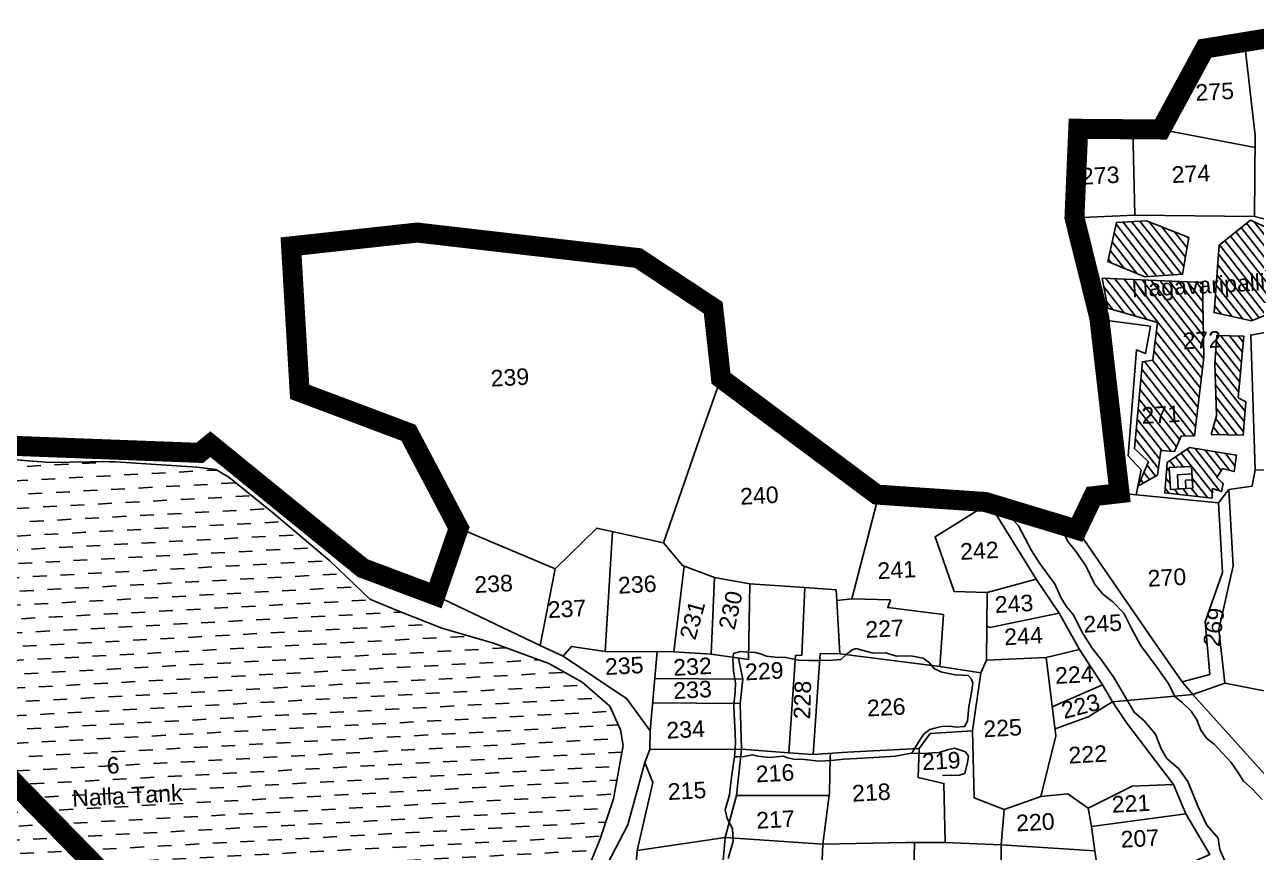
# Model space of a CAD drawing. Header units: inches. Extents: x 333501 to 344855, y 1583704 to 1591724.
# Drawn here: x 338142 to 339032, y 1587197 to 1587795 of the extents above; entities that cross this region are included whole.
import ezdxf

# ---------------------------------------------------------------- set-up
doc = ezdxf.new("R2010")
doc.units = ezdxf.units.IN
doc.header["$MEASUREMENT"] = 0
doc.linetypes.add('ACAD_ISO03W100', pattern=[30, 12, -18])
doc.linetypes.add('BORDER', pattern=[1.75, 0.5, -0.25, 0.5, -0.25, 0, -0.25])
for name, color, linetype in [('BLOCK', 7, 'Continuous'), ('NALA', 4, 'Continuous'), ('SQUAREWELL', 5, 'Continuous'), ('SURVEY_BND', 7, 'Continuous'), ('SURVEY_NO', 7, 'Continuous'), ('VILLAGE_AREA', 1, 'Continuous'), ('WATER_BODY', 4, 'Continuous')]:
    doc.layers.add(name, color=color, linetype=linetype)
doc.layers.add('VILL_BOUNDARY', color=6, linetype='BORDER', lineweight=30)
doc.styles.get("Standard").update_dxf_attribs({"font": 'arial.ttf'})

msp = doc.modelspace()

# ---------------------------------------------------------------- hatches: boundary and pattern name
at = {"layer": 'VILLAGE_AREA'}
h = msp.add_hatch(dxfattribs=at)
h.set_pattern_fill('ANSI31', color=256, scale=39.838092, angle=83.0716, style=0)
h.set_pattern_definition([(128.0716, (336183.179, 1589066.1735), (-3.9202714, -3.0707485), [])])
h.paths.add_polyline_path([(338982.84, 1587640.98), (338952.35, 1587653.17), (338930.61, 1587651.89), (338924.44, 1587623.75), (338951.03, 1587612.64), (338978.39, 1587614.56)])
h.paths.add_polyline_path([(339052.69, 1587642.06), (339027.34, 1587653.61), (339004.72, 1587635.52), (339001.18, 1587586.85), (339028.29, 1587580.84), (339056.93, 1587592.47), (339065.27, 1587629.59)])
h.paths.add_polyline_path([(339095.06, 1587611.61), (339068.6, 1587607.93), (339060.39, 1587589.7), (339061.44, 1587582.73), (339061.4, 1587581.48), (339100.68, 1587589.36)])
h.paths.add_polyline_path([(339022.58, 1587569.83), (339003.15, 1587570.4), (339001.71, 1587550.03), (339002.8, 1587512.4), (338999.06, 1587498.74), (339022.09, 1587498.34), (339024.08, 1587522.41), (339018.66, 1587525.4)])
h.paths.add_polyline_path([(338993.83, 1587554.44), (338993.03, 1587595.21), (338993, 1587608.59), (338920.35, 1587611.61), (338924.27, 1587590.14), (338960.16, 1587579.62), (338957, 1587552.47), (338949.44, 1587551.37), (338943.55, 1587488.66), (338953.76, 1587479.06), (338946.13, 1587461.58), (338960.28, 1587469.5), (338962.56, 1587487.39), (338972.53, 1587486.54), (338977.48, 1587497.64), (338986.93, 1587497.92)])
h.paths.add_polyline_path([(339017.23, 1587483.94), (338983.31, 1587489.36), (338967.22, 1587478.65), (338965.5, 1587456.7), (338999.76, 1587452.89), (339000.11, 1587459.86), (339006.47, 1587457.59), (339007.76, 1587463.31), (339003.03, 1587467.69), (339007.17, 1587474.28), (339015.69, 1587472.13)])
h.paths.add_polyline_path([(338984.89, 1587475.82), (338985.73, 1587460.13), (338980.71, 1587459.86), (338975.26, 1587459.57), (338969.58, 1587459.26), (338968.74, 1587474.96)], flags=16)
h.paths.add_polyline_path([(338938.12, 1587589.84), (339042.27, 1587595.43), (339040.98, 1587619.49), (338936.83, 1587613.9)], flags=9)
h.paths.add_polyline_path([(338975.92, 1587556.85), (339008.42, 1587558.59), (339007.45, 1587576.82), (338974.94, 1587575.07)], flags=9)
h.paths.add_polyline_path([(338946.21, 1587503.05), (338978.72, 1587504.8), (338977.74, 1587523.02), (338945.24, 1587521.28)], flags=24)
at = {"layer": 'WATER_BODY'}
h = msp.add_hatch(dxfattribs=at)
h.set_pattern_fill('DASH', color=256, scale=79.676184, angle=3.0716, style=0)
h.set_pattern_definition([(3.0716, (336183.179, 1589066.173), (9.411546, 10.478884), [9.95952, -9.95952])])
h.paths.add_polyline_path([(338574.32, 1587274.27), (338572.38, 1587285.65), (338564.62, 1587302.68), (338544.66, 1587320.16), (338520.52, 1587333.44), (338480.7, 1587348.18), (338443.2, 1587358.98), (338412.25, 1587371.23), (338391.21, 1587380.04), (338362.26, 1587407.6), (338320.8, 1587442.69), (338289.46, 1587468.09), (338280.1, 1587473.55), (338266.31, 1587475.24), (338247.89, 1587476.46), (338203.96, 1587479.4), (338160, 1587478.59), (338126.35, 1587481.19), (338118.76, 1587482.55), (338112.31, 1587483.31), (338102.84, 1587482.58), (338089.2, 1587477.21), (338074.46, 1587471.78), (338059.86, 1587467.69), (338043.92, 1587468.16), (338031.24, 1587477.86), (338012.43, 1587490.54), (338003.24, 1587501.09), (337994.19, 1587509), (337988.21, 1587513.31), (337981.13, 1587517.57), (337979.16, 1587517.24), (337974.72, 1587513.47), (337970.17, 1587507.49), (337966.14, 1587500.2), (337960.14, 1587488.4), (337950.41, 1587471.97), (337939.04, 1587450.84), (337927.65, 1587431.31), (337915.29, 1587409.11), (337908.01, 1587403.19), (337903.8, 1587401.95), (337855.57, 1587218.39), (337861.16, 1587212.09), (337871.68, 1587203.95), (337883.08, 1587200.28), (337895.69, 1587197.09), (337914.04, 1587197.8), (337937.65, 1587195.75), (337970.82, 1587197.35), (337985.33, 1587194.82), (338003.53, 1587190.68), (338018.91, 1587184.74), (338037.68, 1587173.63), (338049.53, 1587166.54), (338062.83, 1587158.27), (338080.22, 1587145.95), (338092.48, 1587139.15), (338105.88, 1587134.07), (338121.74, 1587129.67), (338134.07, 1587128.46), (338140.69, 1587126.06), (338147.92, 1587122.85), (338153.89, 1587117.24), (338164.64, 1587112.57), (338174.48, 1587109.5), (338184.98, 1587107.17), (338194.15, 1587103.65), (338207, 1587098.68), (338227.79, 1587088.24), (338237.74, 1587083.11), (338240.83, 1587080.03), (338245.84, 1587094.6), (338361.81, 1587048.61), (338438.71, 1587014.13), (338454, 1586991.27), (338460.09, 1586991.6), (338465.74, 1586991.9), (338472.63, 1586992.27), (338481.25, 1586993.97), (338489.6, 1586995.53), (338502.66, 1586995.56), (338508.73, 1586995.88), (338520.28, 1586994.43), (338527.95, 1586995.81), (338540.03, 1586997.42), (338536.39, 1587029.52), (338534.01, 1587069.58), (338528.76, 1587109.85), (338531.52, 1587136.72), (338544.15, 1587173.75), (338557.62, 1587206.93), (338567.34, 1587235.94)])
h.paths.add_polyline_path([(338476.37, 1587078.47), (338482.1, 1587079.07), (338487.73, 1587069.32), (338487.2, 1587060.88), (338471.62, 1587061.7), (338472.92, 1587069.1), (338470.47, 1587069.06)], flags=16)
h.paths.add_polyline_path([(338245.84, 1587094.6), (338240.83, 1587080.03), (338246.8, 1587074.07), (338251.19, 1587066.99), (338256.48, 1587053.33), (338262.61, 1587044.68), (338270.55, 1587036.17), (338286.14, 1587023.89), (338305.56, 1587009.74), (338320.07, 1587002.09), (338332.33, 1586997.78), (338343.43, 1586996.38), (338351.98, 1586994.08), (338363.78, 1586993.33), (338370.83, 1586993.3), (338376.62, 1586993.61), (338385.45, 1586993.94), (338391.03, 1586995.49), (338394.58, 1586996.37), (338408.07, 1586997.5), (338415.92, 1586997.93), (338418.91, 1586996.43), (338427.31, 1586994.39), (338434.76, 1586994.79), (338441.65, 1586992.54), (338447.54, 1586990.92), (338454, 1586991.27), (338438.71, 1587014.13), (338361.81, 1587048.61)], flags=17)
h.paths.add_polyline_path([(337903.8, 1587401.95), (337885.5, 1587396.55), (337860.3, 1587394.79), (337844.58, 1587393.94), (337831.94, 1587392.57), (337826.81, 1587390.23), (337816.08, 1587384.13), (337811.55, 1587383.47), (337797.12, 1587386.98), (337786.87, 1587388.08), (337780.64, 1587385.54), (337766.4, 1587380.49), (337753.92, 1587375.96), (337745.28, 1587372.18), (337737.33, 1587368.3), (337729.64, 1587364.85), (337724.83, 1587364.18), (337718.88, 1587364.41), (337704.15, 1587368.32), (337686.07, 1587372.87), (337669.55, 1587379.3), (337662.08, 1587382.08), (337656.91, 1587383.04), (337649.41, 1587378.5), (337637.63, 1587373.86), (337632.74, 1587374.84), (337627.07, 1587375.01), (337650.05, 1587355.19), (337725.88, 1587299.2), (337748.56, 1587274.25), (337757.12, 1587261.47), (337780.13, 1587254.64), (337815.52, 1587241.77), (337831.93, 1587236.34), (337841.38, 1587230.22), (337849.82, 1587224.87), (337855.57, 1587218.39)])
h.paths.add_polyline_path([(337650.05, 1587355.19), (337627.07, 1587375.01), (337606.72, 1587375.63), (337589.44, 1587378.29), (337588.61, 1587378.26), (337589.82, 1587329.74), (337599.82, 1587330.27), (337603.21, 1587328.94), (337605.45, 1587323.12), (337605.84, 1587315.96), (337605.36, 1587304.2), (337605.15, 1587295.21), (337609.44, 1587284.94), (337616.54, 1587281.46), (337627.87, 1587278.89), (337649.08, 1587277.82), (337674.08, 1587279.52), (337685.33, 1587275.99), (337698.87, 1587270.91), (337722.45, 1587266.93), (337749.37, 1587263.76), (337757.12, 1587261.47), (337748.56, 1587274.25), (337725.88, 1587299.2)])
h.paths.add_polyline_path([(338156.93, 1587218.47), (338242.25, 1587223.05), (338241.25, 1587241.69), (338155.93, 1587237.11)], flags=24)
h.paths.add_polyline_path([(338198.58, 1587250.46), (338213.45, 1587251.25), (338212.48, 1587269.43), (338197.61, 1587268.63)], flags=24)
h.paths.add_polyline_path([(338328.43, 1587001.85), (338352.11, 1587003.12), (338351.14, 1587021.3), (338327.46, 1587020.03)], flags=24)

# ---------------------------------------------------------------- linework, layer by layer
at = {"layer": 'BLOCK', "color": 1, "const_width": 15}
msp.add_lwpolyline([(337908.83, 1585419.8), (338022.45, 1585711.14, -0.145915), (338024.21, 1585713.39), (338095.34, 1585764.1, 0.297761), (338097.33, 1585769.2), (338034.61, 1586069.08, 0.074135), (338032.56, 1586074.61), (337940.92, 1586241.5, -0.350019), (337941.98, 1586247.65), (338081.76, 1586371.79, 0.007997), (338082.23, 1586372.22), (338378.8, 1586653.08, 0.17359), (338384.89, 1586665.1), (338404.25, 1586819.06, 0.146508), (338402.36, 1586830.37), (338262.41, 1587115.12, 0.079668), (338258.76, 1587120.29), (338129.89, 1587251.92, 0.290687), (338109.01, 1587256.82), (337844.8, 1587164.67, -0.125126), (337834.98, 1587163.82), (337495.8, 1587219.38, -0.095471), (337488.7, 1587221.99), (337309.66, 1587330.06, 0.000595)], format="xyb", dxfattribs=at)
at = {"layer": 'NALA'}
for points in [[(339010, 1587188.26), (339005.41, 1587199.21), (339004.18, 1587207.33), (338995.86, 1587216.88), (338989.75, 1587230.14), (338982.15, 1587248.25), (338975.66, 1587257.5), (338967.05, 1587265.03), (338962.87, 1587272), (338958.71, 1587282.56), (338950.59, 1587292.12), (338943.46, 1587298.33), (338935.07, 1587312.87), (338928.84, 1587323.47), (338919.99, 1587335.59), (338913.11, 1587344.61), (338905.67, 1587356.4), (338899.84, 1587368.08), (338894.27, 1587374.97), (338890.34, 1587381.15), (338886.24, 1587390.53), (338875.18, 1587405.68), (338869.27, 1587415.15), (338864.61, 1587423.69), (338859.92, 1587432.83), (338853.97, 1587439.31), (338850.58, 1587445.7)], [(339035.79, 1587235.46), (339028.74, 1587243.02), (339022.34, 1587248.58), (339018.71, 1587254.3), (339013.49, 1587261.95), (339001.09, 1587275.28), (338995.68, 1587279.6), (338991.49, 1587285.47), (338988.69, 1587292.89), (338984.47, 1587299.12), (338977.84, 1587305.59), (338973.02, 1587309.4), (338968.05, 1587319.28), (338959.86, 1587330.84), (338947.9, 1587346.75), (338941.13, 1587359.31), (338935.94, 1587369.92), (338927.93, 1587377.98), (338920.8, 1587383.5), (338914.86, 1587390.94), (338908.43, 1587404.06), (338901.4, 1587414.17), (338895.65, 1587421.43), (338892.76, 1587426.99), (338892.32, 1587433.09)], [(338650.08, 1587192.65), (338653.71, 1587205.22), (338653.22, 1587214.23), (338649.35, 1587221.56), (338647.96, 1587227.97), (338651.1, 1587238.68), (338651.9, 1587245.52), (338652.65, 1587253.2), (338654.74, 1587266.18), (338655.49, 1587276.11), (338655.1, 1587283.39), (338654.73, 1587292.41), (338654.46, 1587297.38), (338654.14, 1587303.38), (338655.12, 1587313.24), (338655.38, 1587319.28), (338653.97, 1587328.13), (338653.39, 1587336.79), (338653.88, 1587340.64), (338659.01, 1587342.3), (338663.57, 1587341.74), (338669.85, 1587341.38), (338674.08, 1587340.33), (338677.87, 1587338.91), (338684.17, 1587338.21), (338691.73, 1587337.92), (338701.01, 1587335.87), (338708.43, 1587335.8), (338717.37, 1587335.7), (338726.05, 1587336.05), (338731.61, 1587336.35), (338735.36, 1587339.91), (338738.14, 1587342.15), (338739.7, 1587343.39), (338742.66, 1587344.36), (338745.02, 1587343.67), (338754.87, 1587341.11), (338763.67, 1587341.35), (338771.81, 1587338.77), (338782, 1587339.09), (338791.03, 1587337.37), (338795.37, 1587334.24), (338799.21, 1587329.7), (338804.51, 1587327.28), (338814.01, 1587325.35), (338823.43, 1587324.82), (338825.77, 1587322.39), (338826.84, 1587319.67), (338826.22, 1587313.96), (338823.94, 1587302.36), (338822.98, 1587291.92), (338820.87, 1587287.98), (338814.86, 1587287.66), (338810.18, 1587288.33), (338804.17, 1587288.01), (338799.47, 1587286.95), (338795.82, 1587285.82), (338791.91, 1587282.95), (338789.64, 1587279.81), (338783.63, 1587270.08), (338782.43, 1587268.74), (338771.07, 1587266.56), (338751.5, 1587265.51), (338743.18, 1587265.06), (338733.7, 1587264.41), (338724.53, 1587263.47), (338715.77, 1587263), (338705.16, 1587264.19), (338697.53, 1587264.51), (338693.09, 1587265.44), (338690.1, 1587266.6), (338679.97, 1587265.77), (338671.58, 1587266.64), (338667.73, 1587267.6), (338661.64, 1587266.4), (338656.53, 1587266.12), (338654.74, 1587266.18)], [(338805.05, 1587252.7), (338817.23, 1587253.01), (338820.97, 1587254.13), (338822.96, 1587262.05), (338823.63, 1587266.69), (338821.51, 1587269.79), (338813.65, 1587272.47), (338808.55, 1587271.16), (338802.44, 1587269.23), (338797.73, 1587268.97), (338791.19, 1587268.62), (338782.43, 1587268.74)]]:
    msp.add_lwpolyline(points, dxfattribs=at)
at = {"layer": 'SQUAREWELL'}
for points in [[(338968.74, 1587474.96), (338984.89, 1587475.82), (338985.73, 1587460.13), (338969.58, 1587459.26)], [(338974.71, 1587469.81), (338985.18, 1587470.38), (338985.73, 1587460.13), (338975.26, 1587459.57)], [(338980.38, 1587465.96), (338985.4, 1587466.23), (338985.73, 1587460.13), (338980.71, 1587459.86)]]:
    msp.add_lwpolyline(points, close=True, dxfattribs=at)
at = {"layer": 'SURVEY_BND'}
for points in [[(339069.8, 1587635.39), (339057.04, 1587649.78), (339030.41, 1587656.34), (339030.9, 1587714.65), (339023.06, 1587782.15)], [(339030.41, 1587656.34), (338943.82, 1587657.1), (338942.42, 1587719.21)], [(338962.76, 1587719.04), (339030.83, 1587706.11)], [(338943.82, 1587657.1), (338900.28, 1587655.36)], [(339004.25, 1587449.5), (339011.87, 1587459.2), (339028.6, 1587461.55), (339030.87, 1587473.29), (339027.69, 1587570.66), (339107.75, 1587585.37), (339098.09, 1587613.5)], [(338944.93, 1587455.28), (338948.37, 1587473.38), (338938.96, 1587483.49), (338945.04, 1587559.95), (338951.65, 1587557.39), (338955.13, 1587576.99), (338918.37, 1587581.86)], [(338455.47, 1587431.31), (338525.13, 1587401.94), (338555.15, 1587431.33), (338603.51, 1587420.58), (338631.54, 1587501.91), (338644.93, 1587539.39)], [(339008.84, 1587319.28), (339105.23, 1587300.5), (339127.77, 1587321.52), (339136.47, 1587422.2), (339106.95, 1587471.73), (339030.87, 1587473.29)], [(338603.51, 1587420.58), (338617.09, 1587404.24), (338640.17, 1587395.58), (338665.8, 1587391.01), (338705.61, 1587388.39), (338728.12, 1587386.63), (338728.72, 1587379.13), (338739.57, 1587380.31), (338758.89, 1587455.37)], [(338902.23, 1587430.1), (338956.32, 1587351.28), (338978.04, 1587320.22), (338998.09, 1587325.65), (338994.6, 1587363.5), (339007.22, 1587399.3), (339004.25, 1587449.5), (338932.87, 1587456.46)], [(338978.04, 1587320.22), (338985.78, 1587311.22), (339008.84, 1587319.28), (339004.56, 1587358.07), (339014.95, 1587403.97), (339011.87, 1587459.2)], [(338803.09, 1587331.46), (338832.65, 1587326.8), (338836.77, 1587335.91), (338837.16, 1587384.86), (338813.39, 1587385.44), (338799.57, 1587425.05), (338838.75, 1587449.28)], [(338837.16, 1587384.86), (338872.6, 1587394.34), (338838.75, 1587449.28)], [(338514.39, 1587346.41), (338530.92, 1587338.89), (338536.86, 1587345.92), (338561.16, 1587342.29), (338566.46, 1587428.82)], [(338438.69, 1587382.67), (338514.39, 1587346.41), (338525.13, 1587401.94)], [(338561.16, 1587342.29), (338610.98, 1587342.02), (338618.25, 1587403.81)], [(338610.98, 1587342.02), (338637.85, 1587340.16), (338640.17, 1587395.58)], [(338889.18, 1587369.82), (338872.6, 1587394.34)], [(338637.85, 1587340.16), (338664.82, 1587336.41), (338665.8, 1587391.01)], [(338659.78, 1587271.78), (338693.85, 1587269.16), (338698.86, 1587339.38), (338703.41, 1587339.63), (338705.61, 1587388.39)], [(338693.85, 1587269.16), (338711.58, 1587267.9), (338716.67, 1587340.66), (338730.69, 1587340.54), (338728.72, 1587379.13)], [(338739.57, 1587380.31), (338767.36, 1587379.39), (338765.4, 1587373.93), (338805.63, 1587369), (338803.09, 1587331.46), (338730.69, 1587340.54)], [(338836.77, 1587335.91), (338879.93, 1587337.89), (338903.81, 1587343.52), (338889.18, 1587369.82), (338839.1, 1587359.63), (338836.96, 1587360.39)], [(338530.92, 1587338.89), (338576.99, 1587308.11), (338593.87, 1587284.83), (338598.8, 1587342.08)], [(338884.29, 1587302.17), (338920.64, 1587318.09), (338903.81, 1587343.52)], [(338660.6, 1587322.29), (338657.61, 1587337.42)], [(338826.53, 1587284.83), (338827.76, 1587236.56), (338849.46, 1587228.14), (338876.04, 1587237.46), (338886.85, 1587281.23), (338879.93, 1587337.89)], [(338658.67, 1587304.7), (338660.6, 1587322.29), (338597.13, 1587322.69)], [(338711.58, 1587267.9), (338736.31, 1587269.48), (338787.99, 1587272.26), (338796.05, 1587282.96), (338826.53, 1587284.83), (338832.65, 1587326.8)], [(338886.23, 1587286.34), (338910.22, 1587295), (338927.68, 1587305.89), (338920.64, 1587318.09)], [(338593.87, 1587284.83), (338593.49, 1587271.4), (338659.78, 1587271.78), (338658.67, 1587304.7), (338595.61, 1587305.07)], [(338876.04, 1587237.46), (338895.52, 1587239.42), (338910.18, 1587229.13), (338941.86, 1587244.91), (338971.78, 1587246.16), (338938.19, 1587290.37), (338927.68, 1587305.89)], [(338927.68, 1587305.89), (338985.78, 1587311.22)], [(338985.78, 1587311.22), (339018.14, 1587275.29), (339067.51, 1587220.59), (339158.35, 1587154.83), (339195.1, 1587118.06), (339203.15, 1587152.77), (339297.41, 1587170.71), (339295.61, 1587215.53), (339228.17, 1587226.57), (339124.93, 1587224.6), (339084.4, 1587246.26), (339105.23, 1587300.5)], [(338647.88, 1587207.83), (338584.41, 1587198.65), (338595.75, 1587247.62), (338589.92, 1587262.14), (338593.49, 1587271.4)], [(338656.13, 1587238.16), (338659.78, 1587271.78)], [(338806.76, 1587204.38), (338778.78, 1587204.35), (338718.46, 1587203.22), (338723.42, 1587240.26), (338723.72, 1587265.91), (338723.95, 1587268.69)], [(338847.35, 1587202.53), (338806.76, 1587204.38), (338805.94, 1587247), (338787.41, 1587251.26), (338787.99, 1587272.26)], [(338584.41, 1587198.65), (338579.39, 1587136.01), (338542.44, 1587139), (338559.87, 1587182.83), (338577.68, 1587217.12), (338589.92, 1587262.14)], [(338971.78, 1587246.16), (338980.78, 1587225.03), (338912.48, 1587215.9), (338910.18, 1587229.13)], [(338718.46, 1587203.22), (338647.88, 1587207.83), (338656.13, 1587238.16), (338723.15, 1587238.25)], [(338912.48, 1587215.9), (338914.9, 1587198.38), (338847.35, 1587202.53), (338849.46, 1587228.14)], [(338916.15, 1587190.04), (338986, 1587190.27), (338998.07, 1587195.68), (338980.78, 1587225.03)], [(338579.39, 1587136.01), (338594.69, 1587132), (338642.65, 1587130.81), (338644.73, 1587171.98), (338647.88, 1587207.83)], [(338711.54, 1587129.88), (338783.06, 1587131.33), (338784.66, 1587204.36)], [(338716.73, 1587164.96), (338718.46, 1587203.22)], [(338783.06, 1587131.33), (338846.49, 1587133.93), (338847.35, 1587202.53)], [(338846.49, 1587133.93), (338877.15, 1587132.11), (338882.91, 1587139.74), (338915.47, 1587128.79), (338916.15, 1587190.04), (338914.9, 1587198.38)]]:
    msp.add_lwpolyline(points, dxfattribs=at)
at = {"layer": 'VILL_BOUNDARY', "color": 6, "linetype": 'ACAD_ISO03W100', "lineweight": -2, "ltscale": 3, "const_width": 14.45}
msp.add_lwpolyline([(338100.28, 1587491.93), (338268.3, 1587485.59), (338276.05, 1587491.85), (338386.03, 1587402.45), (338438.69, 1587382.67), (338455.47, 1587431.31), (338419.17, 1587500.13), (338340.55, 1587529.61), (338334.35, 1587634.7), (338425.47, 1587644.64), (338585.03, 1587626.24), (338639.33, 1587590.34), (338644.93, 1587539.39), (338757.48, 1587455.47), (338835.93, 1587450.13), (338902.23, 1587430.1), (338913.86, 1587454.31), (338932.87, 1587456.46), (338918.2, 1587583.3), (338900.28, 1587655.36), (338903.02, 1587719.54), (338962.76, 1587719.04), (338994.49, 1587777.48), (339055.8, 1587787.51)], dxfattribs=at)
at = {"layer": 'VILLAGE_AREA'}
for points in [[(338951.03, 1587612.64), (338978.39, 1587614.56), (338982.84, 1587640.98), (338952.35, 1587653.17), (338930.61, 1587651.89), (338924.44, 1587623.75), (338951.03, 1587612.64)], [(339028.29, 1587580.84), (339056.93, 1587592.47), (339065.27, 1587629.59), (339052.69, 1587642.06), (339027.34, 1587653.61), (339004.72, 1587635.52), (339001.18, 1587586.85), (339028.29, 1587580.84)], [(338962.56, 1587487.39), (338972.53, 1587486.54), (338977.48, 1587497.64), (338986.93, 1587497.92), (338993.83, 1587554.44), (338993.03, 1587595.21), (338993, 1587608.59), (338920.35, 1587611.61), (338924.27, 1587590.14), (338960.16, 1587579.62), (338957, 1587552.47), (338949.44, 1587551.37), (338943.55, 1587488.66), (338953.76, 1587479.06), (338946.13, 1587461.58), (338960.28, 1587469.5), (338962.56, 1587487.39)], [(338999.06, 1587498.74), (339022.09, 1587498.34), (339024.08, 1587522.41), (339018.66, 1587525.4), (339022.58, 1587569.83), (339003.15, 1587570.4), (339001.71, 1587550.03), (339002.8, 1587512.4), (338999.06, 1587498.74)], [(339007.17, 1587474.28), (339015.69, 1587472.13), (339017.23, 1587483.94), (338983.31, 1587489.36), (338967.22, 1587478.65), (338965.5, 1587456.7), (338999.76, 1587452.89), (339000.11, 1587459.86), (339006.47, 1587457.59), (339007.76, 1587463.31), (339003.03, 1587467.69), (339007.17, 1587474.28)]]:
    msp.add_lwpolyline(points, dxfattribs=at)
at = {"layer": 'WATER_BODY'}
msp.add_lwpolyline([(338126.35, 1587481.19), (338160, 1587478.59), (338203.96, 1587479.4), (338247.89, 1587476.46), (338266.31, 1587475.24), (338280.1, 1587473.55), (338289.46, 1587468.09), (338320.8, 1587442.69), (338362.26, 1587407.6), (338391.21, 1587380.04), (338412.25, 1587371.23), (338443.2, 1587358.98), (338480.7, 1587348.18), (338520.52, 1587333.44), (338544.66, 1587320.16), (338564.62, 1587302.68), (338572.38, 1587285.65), (338574.32, 1587274.27), (338567.34, 1587235.94), (338557.62, 1587206.93), (338544.15, 1587173.75)], dxfattribs=at)

# ---------------------------------------------------------------- texts
at = {"layer": 'SURVEY_NO'}
for s, height, rotation, p in [('275', 11.951, 3.0716, (338987.98, 1587739.66)), ('273', 11.951, 3.0716, (338905.29, 1587679.12)), ('274', 11.951, 3.0716, (338970.84, 1587680.33)), ('Nagavaripalli', 11.9514, 3.0716, (338941.94, 1587597.88)), ('272', 11.951, 3.0716, (338978.78, 1587560.29)), ('239', 11.951, 3.0716, (338478.84, 1587533.39)), ('271', 11.951, 3.0716, (338949.08, 1587506.49)), ('240', 11.951, 3.0716, (338659.05, 1587448.11)), ('242', 11.951, 3.0716, (338817.98, 1587408.3)), ('241', 11.951, 3.0716, (338758.24, 1587394.41)), ('270', 11.951, 3.0716, (338953.47, 1587388.92)), ('238', 11.951, 3.0716, (338467.06, 1587384.36)), ('236', 11.951, 3.0716, (338570.84, 1587383.89)), ('230', 11.951, 77.53054, (338654.68, 1587357.11)), ('243', 11.951, 3.0716, (338843.02, 1587369.99)), ('237', 11.951, 3.0716, (338520.14, 1587366.3)), ('231', 11.951, 74.6172, (338626.31, 1587349.88)), ('227', 11.951, 3.0716, (338749.54, 1587351.96)), ('245', 11.951, 3.0716, (338907.06, 1587355.77)), ('269', 11.951, 82.14826, (339004.99, 1587345.2)), ('244', 11.951, 3.0716, (338849.86, 1587346.65)), ('235', 11.951, 3.0716, (338561.44, 1587325.19)), ('232', 11.951, 3.0716, (338610.79, 1587324.58)), ('229', 11.951, 3.0716, (338662.61, 1587321.32)), ('224', 11.951, 3.0716, (338886.6, 1587318.76)), ('233', 11.951, 3.0716, (338610.76, 1587307.85)), ('228', 11.951, 88.30205, (338709.29, 1587293.12)), ('226', 11.951, 3.0716, (338750.69, 1587295.26)), ('223', 11.951, 14.74802, (338892.77, 1587293.4)), ('234', 11.951, 3.0716, (338605.78, 1587279.23)), ('225', 11.951, 3.0716, (338834.78, 1587280.25)), ('219', 11.951, 3.0716, (338790.46, 1587256.5)), ('222', 11.951, 3.0716, (338896.28, 1587261.24)), ('6', 11.95, 3.0716, (338201.44, 1587253.85)), ('216', 11.951, 3.0716, (338670.35, 1587247.66)), ('Nalla Tank', 11.951, 3.0716, (338176.52, 1587230.15)), ('215', 11.951, 3.0716, (338606.82, 1587234.96)), ('218', 11.951, 3.0716, (338739.95, 1587233.74)), ('221', 11.951, 3.0716, (338927.5, 1587225.74)), ('217', 11.951, 3.0716, (338670.75, 1587214.22)), ('220', 11.951, 3.0716, (338858.43, 1587212.28)), ('207', 11.951, 3.0716, (338933.97, 1587200.53))]:
    msp.add_text(s, height=height, rotation=rotation, dxfattribs=at).set_placement(p)

doc.saveas('drawing.dxf')
